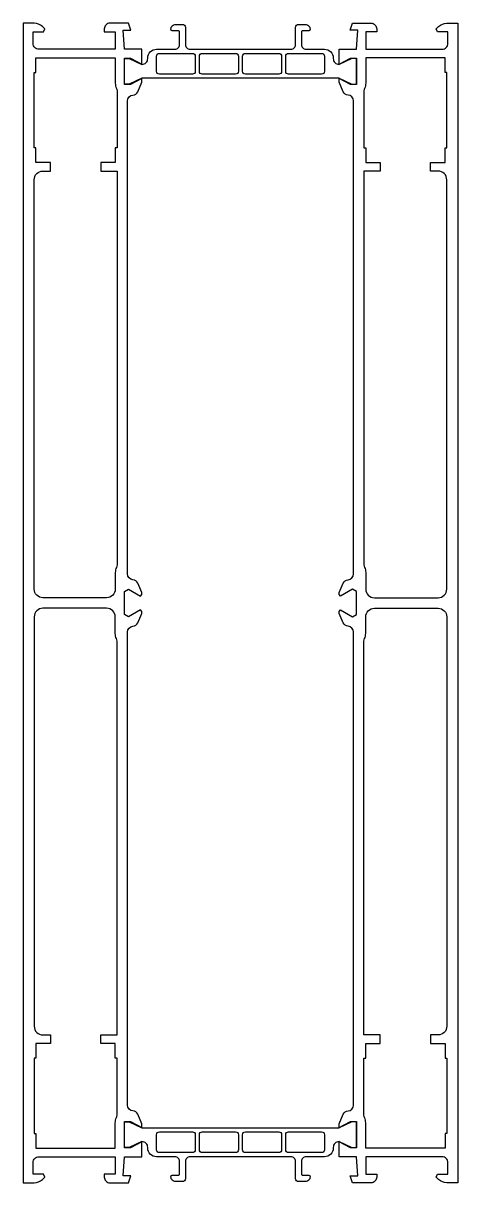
# Model space of a CAD drawing. Header units: millimetres. Extents: x 0 to 75, y -200 to 0.
import ezdxf

# ---------------------------------------------------------------- set-up
doc = ezdxf.new("R2010")
doc.units = ezdxf.units.MM

msp = doc.modelspace()

# ---------------------------------------------------------------- linework, layer by layer
for points in [[(0, -200), (1.9, -200, 0.198912), (3.31, -199.41), (3.71, -199.01), (3.5, -198.5), (1.7, -198.5), (1.7, -196.5, -0.414214), (2.7, -195.5), (15.9, -195.5), (15.9, -198.5), (14, -198.5), (14, -199, 0.414214), (15, -200), (18.15, -200), (18.59, -198.8), (17.28, -198.8), (17.5, -195.5), (20.5, -195.5), (20.5, -192.9), (18.3, -193.9), (17.5, -193.9), (17.5, -189.5), (18.3, -189.5), (20.5, -190.5), (20.5, -189.8), (19.77, -188.19, 0.274646), (18.93, -187.6, -0.393274), (18, -186.61), (18, -105.02, -0.393274), (18.93, -104.02, 0.274646), (19.77, -103.44), (20.5, -101.82), (20.5, -101.44), (20.24, -101.17), (18.18, -102.36), (17.5, -101.97), (17.5, -98.03), (18.18, -97.64), (20.24, -98.83), (20.5, -98.56), (20.5, -98.18), (19.77, -96.56, 0.274646), (18.93, -95.98, -0.393274), (18, -94.98), (18, -13.39, -0.393274), (18.93, -12.4, 0.274646), (19.77, -11.81), (20.5, -10.2), (20.5, -9.5), (18.3, -10.5), (17.5, -10.5), (17.5, -6.1), (18.3, -6.1), (20.5, -7.1), (20.5, -4.5), (17.5, -4.5), (17.28, -1.2), (18.59, -1.2), (18.15, 0), (15, 0, 0.414214), (14, -1), (14, -1.5), (15.9, -1.5), (15.9, -4.5), (2.7, -4.5, -0.414214), (1.7, -3.5), (1.7, -1.5), (3.5, -1.5), (3.71, -0.99), (3.31, -0.59, 0.198912), (1.9, 0), (0, 0), (0, -200)], [(75, -200), (73.1, -200, -0.198912), (71.69, -199.41), (71.29, -199.01), (71.5, -198.5), (73.3, -198.5), (73.3, -196.5, 0.414214), (72.3, -195.5), (59.1, -195.5), (59.1, -198.5), (61, -198.5), (61, -199, -0.414214), (60, -200), (56.85, -200), (56.41, -198.8), (57.72, -198.8), (57.5, -195.5), (54.5, -195.5), (54.5, -192.9), (56.7, -193.9), (57.5, -193.9), (57.5, -189.5), (56.7, -189.5), (54.5, -190.5), (54.5, -189.8), (55.23, -188.19, -0.274646), (56.07, -187.6, 0.393274), (57, -186.61), (57, -105.02, 0.393274), (56.07, -104.02, -0.274646), (55.23, -103.44), (54.5, -101.82), (54.5, -101.44), (54.76, -101.17), (56.82, -102.36), (57.5, -101.97), (57.5, -98.03), (56.82, -97.64), (54.76, -98.83), (54.5, -98.56), (54.5, -98.18), (55.23, -96.56, -0.274646), (56.07, -95.98, 0.393274), (57, -94.98), (57, -13.39, 0.393274), (56.07, -12.4, -0.274646), (55.23, -11.81), (54.5, -10.2), (54.5, -9.5), (56.7, -10.5), (57.5, -10.5), (57.5, -6.1), (56.7, -6.1), (54.5, -7.1), (54.5, -4.5), (57.5, -4.5), (57.72, -1.2), (56.41, -1.2), (56.85, 0), (60, 0, -0.414214), (61, -1), (61, -1.5), (59.1, -1.5), (59.1, -4.5), (72.3, -4.5, 0.414214), (73.3, -3.5), (73.3, -1.5), (71.5, -1.5), (71.29, -0.99), (71.69, -0.59, -0.198912), (73.1, 0), (75, 0), (75, -200)], [(54.5, -7.1), (54.5, -7.05), (56.5, -6.05), (57.5, -6.05), (57.5, -10.55), (56.5, -10.55), (54.5, -9.55), (54.5, -9.5), (20.5, -9.5), (20.5, -9.55), (18.5, -10.55), (17.5, -10.55), (17.5, -6.05), (18.5, -6.05), (20.5, -7.05), (20.5, -7.1, 0.414214), (21.5, -6.1), (21.5, -6, -0.414214), (23, -4.5), (26.2, -4.5, 0.414214), (27, -3.7), (27, -1.5, 0.414214), (26.8, -1.3), (25.7, -1.3, -0.414214), (25.5, -1.1), (25.5, -1, -0.414214), (26.3, -0.2), (27.5, -0.2, -0.414214), (28, -0.7), (28, -3.7, 0.414214), (28.8, -4.5), (46.2, -4.5, 0.414214), (47, -3.7), (47, -0.7, -0.414214), (47.5, -0.2), (48.7, -0.2, -0.414214), (49.5, -1), (49.5, -1.1, -0.414214), (49.3, -1.3), (48.2, -1.3, 0.414214), (48, -1.5), (48, -3.7, 0.414214), (48.8, -4.5), (52, -4.5, -0.414214), (53.5, -6), (53.5, -6.1, 0.414214), (54.5, -7.1)], [(3.4, -99.1, -0.414214), (1.9, -97.6), (1.9, -27, -0.414214), (3.4, -25.5), (4.7, -25.5), (4.7, -24), (2.2, -24), (2.2, -21.5), (1.9, -21.5), (1.9, -8.5), (2.2, -8.5), (2.2, -6), (15.9, -6), (15.9, -10.35, 0.112281), (16.1, -11.24, -0.112281), (16.2, -11.67), (16.2, -21.5), (15.9, -21.5), (15.9, -24), (13.4, -24), (13.4, -25.5), (16.2, -25.5), (16.2, -93.43, -0.112281), (16.1, -93.86, 0.112281), (15.9, -94.75), (15.9, -97.6, -0.414214), (14.4, -99.1), (3.4, -99.1)], [(23, -8.3), (23, -5.7, -0.414214), (23.5, -5.2), (29.2, -5.2, -0.414214), (29.7, -5.7), (29.7, -8.3, -0.414214), (29.2, -8.8), (23.5, -8.8, -0.414214), (23, -8.3)], [(30.4, -8.3), (30.4, -5.7, -0.414214), (30.9, -5.2), (36.65, -5.2, -0.414214), (37.15, -5.7), (37.15, -8.3, -0.414214), (36.65, -8.8), (30.9, -8.8, -0.414214), (30.4, -8.3)], [(44.6, -8.3, -0.414214), (44.1, -8.8), (38.35, -8.8, -0.414214), (37.85, -8.3), (37.85, -5.7, -0.414214), (38.35, -5.2), (44.1, -5.2, -0.414214), (44.6, -5.7), (44.6, -8.3)], [(45.3, -8.3), (45.3, -5.7, -0.414214), (45.8, -5.2), (51.5, -5.2, -0.414214), (52, -5.7), (52, -8.3, -0.414214), (51.5, -8.8), (45.8, -8.8, -0.414214), (45.3, -8.3)], [(71.6, -99.1, 0.414214), (73.1, -97.6), (73.1, -27, 0.414214), (71.6, -25.5), (70.3, -25.5), (70.3, -24), (72.8, -24), (72.8, -21.5), (73.1, -21.5), (73.1, -8.5), (72.8, -8.5), (72.8, -6), (59.1, -6), (59.1, -10.35, -0.112281), (58.9, -11.24, 0.112281), (58.8, -11.67), (58.8, -21.5), (59.1, -21.5), (59.1, -24), (61.6, -24), (61.6, -25.5), (58.8, -25.5), (58.8, -93.43, 0.112281), (58.9, -93.86, -0.112281), (59.1, -94.75), (59.1, -97.6, 0.414214), (60.6, -99.1), (71.6, -99.1)], [(1.9, -102.4), (1.9, -173, 0.414214), (3.4, -174.5), (4.7, -174.5), (4.7, -176), (2.2, -176), (2.2, -178.5), (1.9, -178.5), (1.9, -191.5), (2.2, -191.5), (2.2, -194), (15.9, -194), (15.9, -189.65, -0.112281), (16.1, -188.76, 0.112281), (16.2, -188.33), (16.2, -178.5), (15.9, -178.5), (15.9, -176), (13.4, -176), (13.4, -174.5), (16.2, -174.5), (16.2, -106.57, 0.112281), (16.1, -106.14, -0.112281), (15.9, -105.25), (15.9, -102.4, 0.414214), (14.4, -100.9), (3.4, -100.9, 0.414214), (1.9, -102.4)], [(73.1, -102.4), (73.1, -173, -0.414214), (71.6, -174.5), (70.3, -174.5), (70.3, -176), (72.8, -176), (72.8, -178.5), (73.1, -178.5), (73.1, -191.5), (72.8, -191.5), (72.8, -194), (59.1, -194), (59.1, -189.65, 0.112281), (58.9, -188.76, -0.112281), (58.8, -188.33), (58.8, -178.5), (59.1, -178.5), (59.1, -176), (61.6, -176), (61.6, -174.5), (58.8, -174.5), (58.8, -106.57, -0.112281), (58.9, -106.14, 0.112281), (59.1, -105.25), (59.1, -102.4, -0.414214), (60.6, -100.9), (71.6, -100.9, -0.414214), (73.1, -102.4)], [(20.5, -192.9), (20.5, -192.95), (18.5, -193.95), (17.5, -193.95), (17.5, -189.45), (18.5, -189.45), (20.5, -190.45), (20.5, -190.5), (54.5, -190.5), (54.5, -190.45), (56.5, -189.45), (57.5, -189.45), (57.5, -193.95), (56.5, -193.95), (54.5, -192.95), (54.5, -192.9, 0.414214), (53.5, -193.9), (53.5, -194, -0.414214), (52, -195.5), (48.8, -195.5, 0.414214), (48, -196.3), (48, -198.5, 0.414214), (48.2, -198.7), (49.3, -198.7, -0.414214), (49.5, -198.9), (49.5, -199, -0.414214), (48.7, -199.8), (47.5, -199.8, -0.414214), (47, -199.3), (47, -196.3, 0.414214), (46.2, -195.5), (28.8, -195.5, 0.414214), (28, -196.3), (28, -199.3, -0.414214), (27.5, -199.8), (26.3, -199.8, -0.414214), (25.5, -199), (25.5, -198.9, -0.414214), (25.7, -198.7), (26.8, -198.7, 0.414214), (27, -198.5), (27, -196.3, 0.414214), (26.2, -195.5), (23, -195.5, -0.414214), (21.5, -194), (21.5, -193.9, 0.414214), (20.5, -192.9)], [(29.7, -191.7), (29.7, -194.3, -0.414214), (29.2, -194.8), (23.5, -194.8, -0.414214), (23, -194.3), (23, -191.7, -0.414214), (23.5, -191.2), (29.2, -191.2, -0.414214), (29.7, -191.7)], [(30.4, -191.7, -0.414214), (30.9, -191.2), (36.65, -191.2, -0.414214), (37.15, -191.7), (37.15, -194.3, -0.414214), (36.65, -194.8), (30.9, -194.8, -0.414214), (30.4, -194.3), (30.4, -191.7)], [(44.6, -191.7), (44.6, -194.3, -0.414214), (44.1, -194.8), (38.35, -194.8, -0.414214), (37.85, -194.3), (37.85, -191.7, -0.414214), (38.35, -191.2), (44.1, -191.2, -0.414214), (44.6, -191.7)], [(52, -191.7), (52, -194.3, -0.414214), (51.5, -194.8), (45.8, -194.8, -0.414214), (45.3, -194.3), (45.3, -191.7, -0.414214), (45.8, -191.2), (51.5, -191.2, -0.414214), (52, -191.7)]]:
    msp.add_lwpolyline(points, format="xyb", close=True)

doc.saveas('drawing.dxf')
